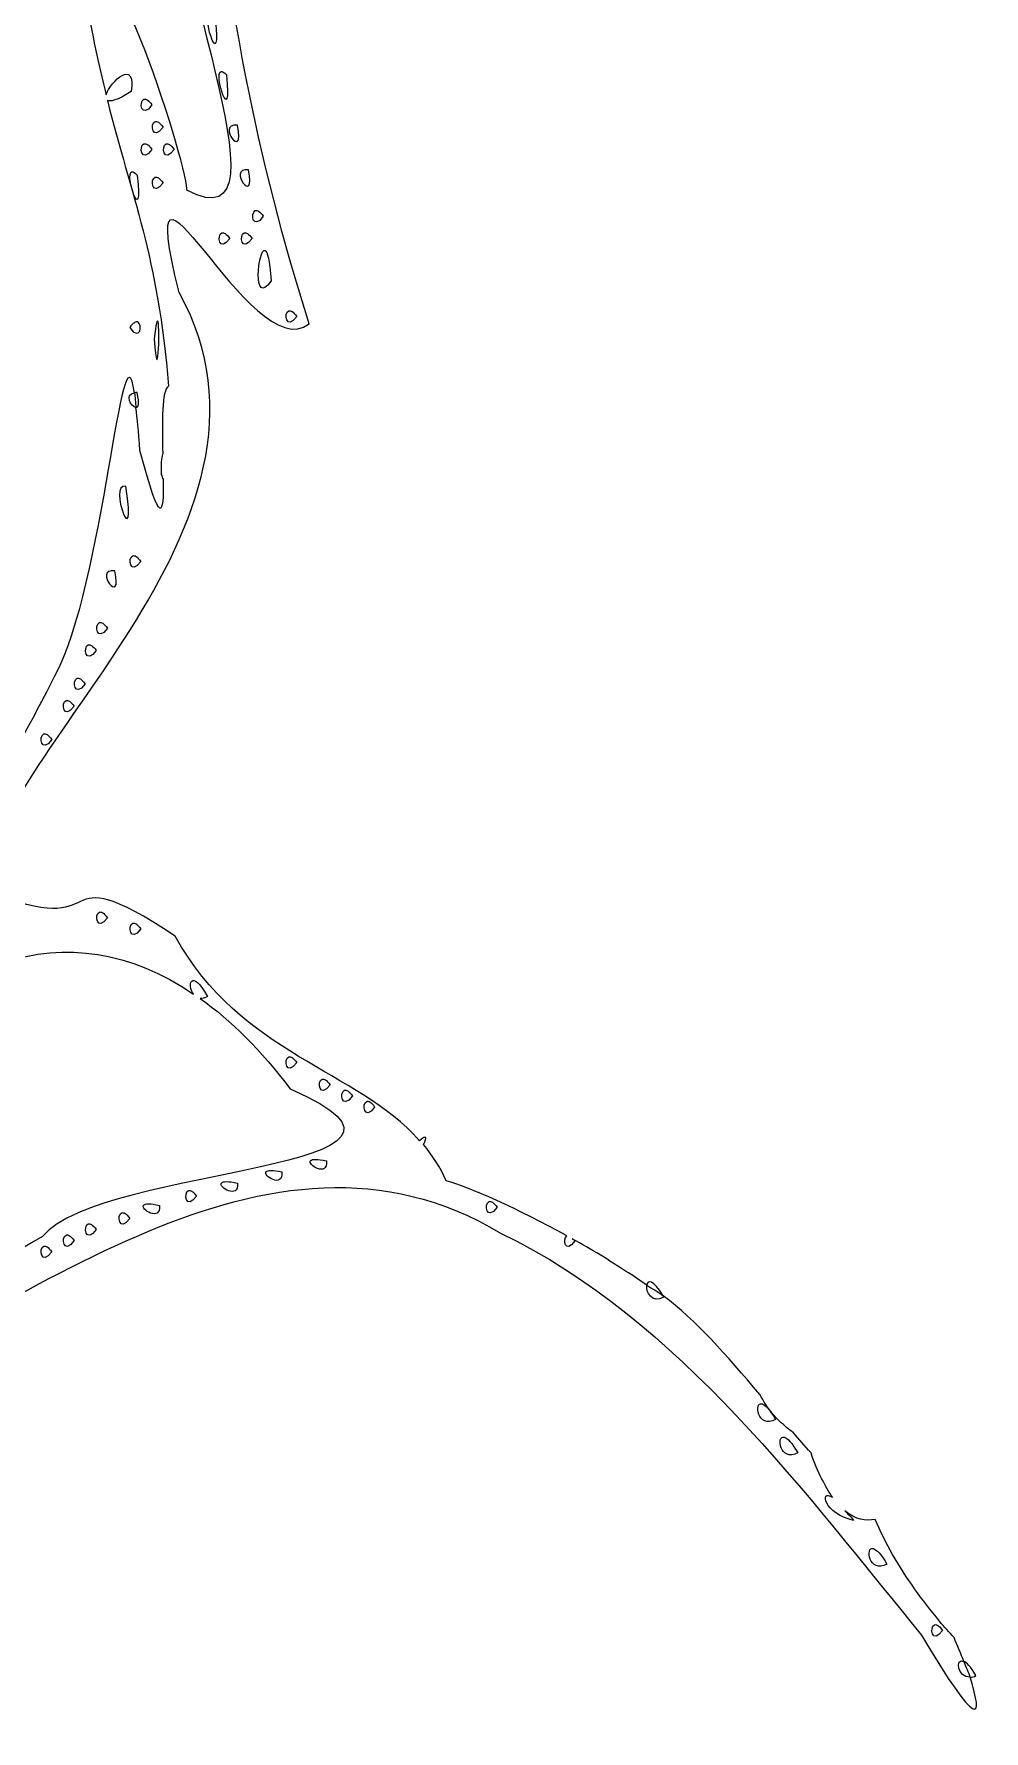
# Model space of a CAD drawing. Extents: x 2 to 648, y -12 to 512.
# Drawn here: x 533.9 to 647.6, y 93.9 to 297.2 of the extents above; entities that cross this region are included whole.
import ezdxf

# ---------------------------------------------------------------- set-up
doc = ezdxf.new("R2010")
doc.units = 0
doc.layers.add('Image', color=7, linetype='CONTINUOUS')

msp = doc.modelspace()

# ---------------------------------------------------------------- linework, layer by layer
at = {"layer": 'Image', "color": 7}
for points in [[(556.27148, 292.66103)], [(547.04102, 289.33874)], [(548.375, 286.67276)], [(558.22266, 286.22159)], [(547.04102, 284.0048)], [(549.70898, 284.0048)], [(545.60352, 280.66104)], [(559.55469, 280.88761)], [(548.375, 280.0048)], [(560.375, 276.00519)], [(556.375, 273.33917)], [(559.04102, 273.33917)], [(561.54297, 271.24151)], [(546.29102, 262.67319)], [(548.72266, 262.69659)], [(564.375, 264.00519)], [(545.91406, 254.18288)], [(544.88281, 242.9993)], [(545.70898, 234.67298)], [(543.55469, 232.888)], [(541.70898, 226.67315)], [(540.375, 224.00519)], [(539.04102, 220.00519)], [(537.70898, 217.33917)], [(535.04102, 213.33917)], [(541.70898, 192.0051)], [(545.70898, 190.67306)], [(564.375, 174.67309)], [(568.37497, 172.00513)], [(571.04099, 170.67309)], [(573.70895, 169.33892)], [(561.69141, 160.93483)], [(567.02539, 162.26883)], [(552.375, 158.67295)], [(556.35742, 159.60067)], [(547.02539, 156.9347)], [(588.375, 157.33897)], [(540.375, 154.67315)], [(544.375, 156.00519)], [(537.70898, 153.33915)], [(535.04102, 152.00499)], [(607.24609, 147.34112)], [(621.06055, 133.12037)], [(623.72656, 129.12037)], [(634.39453, 115.78637)], [(641.70898, 106.6729)], [(645.20312, 102.28839)]]:
    msp.add_lwpolyline(points, close=True, dxfattribs=at)
for points in [[(566.83619, 262.45247), (554.39432, 301.51275), (550.29989, 344.72948), (561.28736, 384.67903)], [(551.90259, 320.41731), (547.19, 309.97099), (566.21538, 271.04919), (552.1565, 278.45833)], [(552.1565, 278.45833), (552.76503, 279.48197), (542.17113, 314.50291), (540.07056, 301.64388)], [(540.07056, 301.64388), (540.81618, 297.03835), (541.65905, 293.34376), (542.51392, 289.88997)], [(555.57812, 298.91683), (556.31384, 292.18498), (553.96285, 299.16974), (554.9375, 299.32699)], [(542.51392, 289.88997), (543.01955, 291.4347), (546.11808, 294.36218), (545.50416, 290.25521)], [(556.91016, 292.24893), (557.6459, 285.51685), (555.29705, 292.50398), (556.27148, 292.66103)], [(556.27148, 292.66103), (556.41072, 292.68353), (556.61652, 292.56503), (556.91016, 292.24893)], [(545.50416, 290.25521), (543.79393, 289.18286), (542.99001, 289.00759), (542.6565, 289.21028)], [(542.6565, 289.21028), (545.55765, 277.68518), (548.71887, 270.52897), (549.99048, 254.97591)], [(551.25025, 266.19661), (545.37065, 290.07047), (559.88421, 256.88064), (566.83619, 262.45247)], [(548, 288.66686), (546.72251, 286.87335), (546.40228, 289.11453), (547.04102, 289.33874)], [(547.04102, 289.33874), (547.25393, 289.41344), (547.57418, 289.26474), (548, 288.66686)], [(549.33398, 285.99894), (548.05674, 284.20521), (547.73626, 286.44854), (548.375, 286.67276)], [(548.375, 286.67276), (548.58791, 286.74746), (548.90815, 286.59686), (549.33398, 285.99894)], [(558.22266, 286.22159), (559.22696, 281.6956), (555.5351, 286.54265), (558.22266, 286.22159)], [(548, 283.33292), (546.72253, 281.53918), (546.40228, 283.78058), (547.04102, 284.0048)], [(547.04102, 284.0048), (547.25393, 284.0795), (547.57418, 283.9308), (548, 283.33292)], [(550.66602, 283.33292), (549.38855, 281.53919), (549.07046, 283.78058), (549.70898, 284.0048)], [(549.70898, 284.0048), (549.9219, 284.0795), (550.24019, 283.9308), (550.66602, 283.33292)], [(546.24414, 280.24894), (546.97988, 273.51686), (544.62888, 280.50399), (545.60352, 280.66104)], [(545.60352, 280.66104), (545.74275, 280.68354), (545.9505, 280.56504), (546.24414, 280.24894)], [(559.55469, 280.88761), (560.55897, 276.36141), (556.86712, 281.20868), (559.55469, 280.88761)], [(549.33398, 279.33292), (548.05672, 277.53918), (547.73626, 279.78058), (548.375, 280.0048)], [(548.375, 280.0048), (548.58791, 280.0795), (548.90816, 279.9308), (549.33398, 279.33292)], [(561.33398, 275.33331), (560.05672, 273.53957), (559.73626, 275.78097), (560.375, 276.00519)], [(560.375, 276.00519), (560.58791, 276.07989), (560.90816, 275.93119), (561.33398, 275.33331)], [(557.33398, 272.66729), (556.0567, 270.87379), (555.73626, 273.11496), (556.375, 273.33917)], [(556.375, 273.33917), (556.58791, 273.41387), (556.90816, 273.26517), (557.33398, 272.66729)], [(560, 272.66729), (558.72251, 270.87378), (558.40228, 273.11496), (559.04102, 273.33917)], [(559.04102, 273.33917), (559.25393, 273.41387), (559.57418, 273.26517), (560, 272.66729)], [(562.26172, 267.59893), (559.95351, 264.2748), (560.7263, 271.62422), (561.54297, 271.24151)], [(561.54297, 271.24151), (561.81519, 271.11395), (562.0922, 270.12615), (562.26172, 267.59893)], [(528.14283, 194.66731), (527.73708, 210.53853), (566.89612, 238.07391), (551.25025, 266.19661)], [(545.91431, 254.18294), (544.34838, 264.16879), (542.26515, 231.00705), (536.29322, 220.19466)], [(546.29102, 262.67319), (546.0781, 262.74789), (545.75981, 262.59729), (545.33398, 261.99937)], [(545.33398, 261.99937), (546.61144, 260.20563), (546.92954, 262.44897), (546.29102, 262.67319)], [(548.72266, 262.69659), (548.63386, 262.99061), (548.48428, 262.56252), (548.25977, 260.66729)], [(548.25977, 260.66729), (548.70837, 254.4335), (548.98913, 261.81453), (548.72266, 262.69659)], [(565.33398, 263.33331), (564.05672, 261.53957), (563.73626, 263.78097), (564.375, 264.00519)], [(564.375, 264.00519), (564.58791, 264.07989), (564.90816, 263.93119), (565.33398, 263.33331)], [(546.07447, 252.44075), (545.52976, 252.43975), (544.63488, 254.06773), (545.91431, 254.18294)], [(546.22266, 254.22198), (546.08076, 254.23898), (546.02202, 254.19268), (545.91406, 254.18288)], [(545.91406, 254.18292), (545.96956, 253.82929), (546.01991, 252.90559), (546.07422, 252.44073)], [(546.07422, 252.44073), (546.35412, 252.44137), (546.54555, 252.76673), (546.22266, 254.22198)], [(549.99048, 254.97591), (549.14331, 254.56564), (549.2051, 250.62163), (549.29322, 246.89974)], [(546.55494, 247.26692), (546.39853, 249.73065), (546.23576, 251.06013), (546.07447, 252.44075)], [(549.34009, 243.83919), (549.39949, 239.56559), (549.11986, 237.71201), (546.55494, 247.26692)], [(549.29322, 246.89974), (549.17077, 246.6679), (549.07872, 246.07714), (549.09986, 244.43489)], [(549.09986, 244.43489), (549.2055, 244.12547), (549.25068, 244.07638), (549.34009, 243.83919)], [(544.88281, 242.9993), (546.28263, 234.09013), (542.56983, 243.43038), (544.88281, 242.9993)], [(546.66602, 233.99916), (545.38857, 232.20543), (545.07047, 234.44877), (545.70898, 234.67298)], [(545.70898, 234.67298), (545.92189, 234.74768), (546.24019, 234.59708), (546.66602, 233.99916)], [(543.55469, 232.888), (544.55898, 228.36178), (540.86711, 233.20906), (543.55469, 232.888)], [(536.29322, 220.19466), (525.86126, 199.59664), (530.04039, 211.81692), (529.70142, 226.06575)], [(542.66602, 225.99933), (541.38857, 224.2056), (541.07047, 226.44894), (541.70898, 226.67315)], [(541.70898, 226.67315), (541.92189, 226.74785), (542.24019, 226.59725), (542.66602, 225.99933)], [(541.33398, 223.33331), (540.05672, 221.53957), (539.73626, 223.78097), (540.375, 224.00519)], [(540.375, 224.00519), (540.58791, 224.07989), (540.90816, 223.93119), (541.33398, 223.33331)], [(540, 219.33331), (538.72251, 217.53959), (538.40228, 219.78097), (539.04102, 220.00519)], [(539.04102, 220.00519), (539.25393, 220.07989), (539.57418, 219.93119), (540, 219.33331)], [(538.66602, 216.66729), (537.38857, 214.87378), (537.07047, 217.11495), (537.70898, 217.33917)], [(537.70898, 217.33917), (537.92189, 217.41387), (538.24019, 217.26517), (538.66602, 216.66729)], [(535.04102, 213.33917), (535.25393, 213.41387), (535.57417, 213.26517), (536, 212.66729)], [(536, 212.66729), (534.72255, 210.87377), (534.40228, 213.11495), (535.04102, 213.33917)], [(550.77564, 189.1263), (535.10406, 199.56188), (543.80344, 187.93275), (528.14283, 194.66731)], [(508.89064, 167.85871), (521.73709, 186.6573), (537.86523, 192.45274), (552.97658, 182.18879)], [(542.66602, 191.33322), (541.38853, 189.53951), (541.07046, 191.78088), (541.70898, 192.0051)], [(541.70898, 192.0051), (541.9219, 192.0798), (542.2402, 191.9311), (542.66602, 191.33322)], [(546.66602, 189.99924), (545.38855, 188.20551), (545.07046, 190.44885), (545.70898, 190.67306)], [(545.70898, 190.67306), (545.9219, 190.74776), (546.24019, 190.59716), (546.66602, 189.99924)], [(580.04713, 164.63216), (572.46561, 173.19565), (558.64985, 174.901), (550.77564, 189.1263)], [(552.97658, 182.18879), (552.16679, 183.25186), (552.64842, 185.39412), (554.66604, 181.92121)], [(554.66604, 181.92121), (554.32465, 181.72823), (554.02756, 181.66393), (553.7676, 181.67707)], [(553.7676, 181.67707), (557.44965, 179.03253), (561.06759, 175.44908), (564.55666, 170.82746)], [(565.33398, 173.99927), (564.05672, 172.20553), (563.73626, 174.44888), (564.375, 174.67309)], [(564.375, 174.67309), (564.58791, 174.74779), (564.90816, 174.59719), (565.33398, 173.99927)], [(564.55666, 170.82746), (587.56564, 160.8948), (541.9863, 161.78762), (534.89846, 153.1634)], [(569.33395, 171.33325), (568.05667, 169.53954), (567.73623, 171.78091), (568.37497, 172.00513)], [(568.37497, 172.00513), (568.58788, 172.07983), (568.90813, 171.93113), (569.33395, 171.33325)], [(571.04099, 170.67309), (571.2539, 170.74779), (571.57415, 170.59719), (571.99997, 169.99927)], [(506.99048, 133.3763), (532.59142, 143.88689), (561.67517, 170.40689), (589.719, 153.57552)], [(571.99997, 169.99927), (570.7225, 168.20552), (570.40225, 170.44888), (571.04099, 170.67309)], [(574.66599, 168.66704), (573.38854, 166.87353), (573.07044, 169.1147), (573.70895, 169.33892)], [(573.70895, 169.33892), (573.92186, 169.41362), (574.24016, 169.26492), (574.66599, 168.66704)], [(580.51002, 164.17122), (580.97653, 165.06902), (580.88303, 165.39164), (580.04713, 164.63216)], [(583.24634, 159.83919), (582.49546, 161.47471), (581.5683, 162.89678), (580.51002, 164.17122)], [(563.55469, 160.88793), (563.79547, 158.87224), (561.13015, 160.4455), (561.69141, 160.93483)], [(561.69141, 160.93483), (561.87849, 161.09772), (562.42313, 161.13966), (563.55469, 160.88793)], [(568.88867, 162.22193), (569.12946, 160.20625), (566.46414, 161.77971), (567.02539, 162.26883)], [(567.02539, 162.26883), (567.21247, 162.43172), (567.75712, 162.47344), (568.88867, 162.22193)], [(553.33398, 157.99913), (552.05672, 156.20539), (551.73626, 158.44874), (552.375, 158.67295)], [(552.375, 158.67295), (552.58791, 158.74765), (552.90816, 158.59705), (553.33398, 157.99913)], [(558.22266, 159.55577), (558.46345, 157.54009), (555.79617, 159.11243), (556.35742, 159.60067)], [(556.35742, 159.60067), (556.5445, 159.76356), (557.09111, 159.80639), (558.22266, 159.55577)], [(597.66822, 153.25325), (591.93104, 156.41508), (585.85358, 159.14591), (583.24634, 159.83919)], [(548.88867, 156.8878), (549.12946, 154.87211), (546.46414, 156.44537), (547.02539, 156.9347)], [(547.02539, 156.9347), (547.21247, 157.09759), (547.75712, 157.13953), (548.88867, 156.8878)], [(589.33398, 156.66709), (588.05674, 154.87357), (587.73627, 157.11475), (588.375, 157.33897)], [(588.375, 157.33897), (588.58791, 157.41367), (588.90815, 157.26497), (589.33398, 156.66709)], [(541.33398, 153.99933), (540.05672, 152.20559), (539.73626, 154.44894), (540.375, 154.67315)], [(540.375, 154.67315), (540.58791, 154.74785), (540.90816, 154.59725), (541.33398, 153.99933)], [(545.33398, 155.33331), (544.0567, 153.5396), (543.73626, 155.78097), (544.375, 156.00519)], [(544.375, 156.00519), (544.58791, 156.07989), (544.90816, 155.93119), (545.33398, 155.33331)], [(534.89846, 153.1634), (520.87216, 144.99362), (508.99574, 138.00191), (500.32619, 132.99543)], [(538.66602, 152.66727), (537.38857, 150.87376), (537.07047, 153.11493), (537.70898, 153.33915)], [(537.70898, 153.33915), (537.92189, 153.41385), (538.24019, 153.26515), (538.66602, 152.66727)], [(589.719, 153.57552), (610.99097, 143.4806), (627.01613, 121.35229), (640.15455, 105.43099)], [(598.66627, 152.66731), (597.44328, 150.95029), (597.13495, 152.88437), (597.66822, 153.25325)], [(604.68775, 148.99935), (602.81054, 150.30868), (600.60563, 151.62801), (598.32837, 152.90364)], [(598.32837, 152.90364), (598.45206, 152.79449), (598.51611, 152.87814), (598.66627, 152.66731)], [(536, 151.33311), (534.72251, 149.53939), (534.40228, 151.78077), (535.04102, 152.00499)], [(535.04102, 152.00499), (535.25393, 152.07969), (535.57418, 151.93099), (536, 151.33311)], [(607.24634, 147.34114), (606.38578, 147.88422), (605.65803, 148.51437), (604.68775, 148.99935)], [(609.33423, 145.92122), (607.82576, 145.06843), (607.13592, 146.54868), (607.24634, 147.34114)], [(609.20312, 146.07354), (607.99085, 148.04935), (607.33617, 147.9876), (607.24609, 147.34112)], [(607.24609, 147.34112), (607.90421, 146.9258), (608.59452, 146.52443), (609.20312, 146.07354)], [(620.78345, 134.26302), (616.74434, 138.98993), (613.22189, 143.09762), (609.20337, 146.07356)], [(609.20337, 146.07356), (609.25957, 145.98206), (609.27557, 146.02216), (609.33423, 145.92122)], [(622.36158, 131.88411), (621.73394, 132.60798), (621.2368, 133.42151), (620.78345, 134.26302)], [(622.66602, 131.25514), (620.56869, 130.06958), (620.00078, 133.44588), (621.06055, 133.12037)], [(621.06055, 133.12037), (621.4138, 133.01186), (621.94717, 132.49226), (622.66602, 131.25514)], [(623.97095, 130.27864), (623.4346, 130.81317), (622.85764, 131.312), (622.36158, 131.88411)], [(624.76783, 129.70442), (624.50143, 129.89446), (624.23133, 130.07972), (623.97095, 130.27864)], [(625.33398, 127.25514), (623.23686, 126.06958), (622.6668, 129.44588), (623.72656, 129.12037)], [(623.72656, 129.12037), (624.07982, 129.01187), (624.61536, 128.49225), (625.33398, 127.25514)], [(626.91431, 127.24935), (626.04044, 128.19638), (625.55468, 128.81728), (624.76783, 129.70442)], [(629.4983, 121.93099), (628.61928, 123.17228), (627.74736, 124.89692), (626.91431, 127.24935)], [(632.00025, 119.16927), (628.49606, 119.94826), (627.82312, 122.99652), (629.4983, 121.93099)], [(634.594, 119.29231), (633.47602, 119.08101), (632.24791, 119.22921), (630.97681, 120.30403)], [(630.97681, 120.30403), (631.33676, 119.89094), (631.55545, 119.80563), (632.00025, 119.16927)], [(636.67994, 115.097), (635.92673, 116.46596), (635.20792, 117.85636), (634.594, 119.29231)], [(636, 113.92114), (633.90265, 112.73562), (633.33477, 116.1119), (634.39453, 115.78637)], [(634.39453, 115.78637), (634.74779, 115.67808), (635.28117, 115.15847), (636, 113.92114)], [(642.30884, 107.08919), (640.23934, 109.615), (638.29211, 112.25111), (636.67994, 115.097)], [(642.66602, 105.99908), (641.38852, 104.20536), (641.07045, 106.44869), (641.70898, 106.6729)], [(641.70898, 106.6729), (641.9219, 106.7476), (642.2402, 106.597), (642.66602, 105.99908)], [(644.03541, 105.15755), (643.45017, 105.79262), (642.86365, 106.42622), (642.30884, 107.08919)], [(640.15455, 105.43099), (646.94608, 93.94371), (647.63436, 95.18045), (645.95142, 100.39192)], [(645.20337, 102.28841), (644.89869, 103.1409), (644.40448, 104.21247), (644.03541, 105.15755)], [(645.95142, 100.39192), (644.4217, 100.26403), (644.16281, 102.78534), (645.20337, 102.28841)], [(645.20312, 102.28839), (645.41068, 101.70801), (645.78588, 100.90377), (645.95117, 100.3919)], [(646.66602, 100.58722), (646.01106, 101.71459), (645.55432, 102.12071), (645.20312, 102.28839)], [(645.95117, 100.3919), (646.17137, 100.4103), (646.39428, 100.4336), (646.66602, 100.58722)]]:
    msp.add_open_spline(points, degree=3, dxfattribs=at)

doc.saveas('drawing.dxf')
